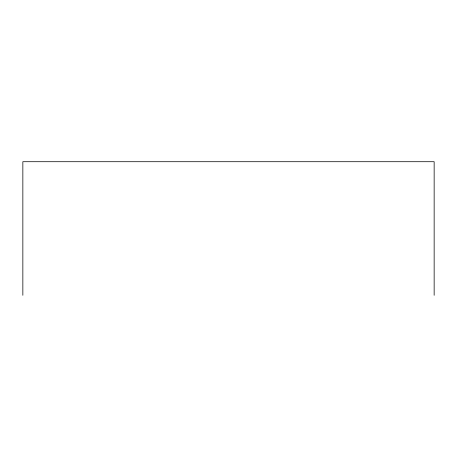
<?xml version="1.0" encoding="UTF-8"?>
<svg xmlns="http://www.w3.org/2000/svg" width="457" height="457" viewBox="0 0 457 457"><rect width="100%" height="100%" fill="white"/><g stroke="black" fill="none" stroke-linecap="round" stroke-linejoin="round"><path stroke-width="0.69" d="M434.15 295.291L434.15 161.709L22.85 161.709L22.85 295.291"/></g></svg>
